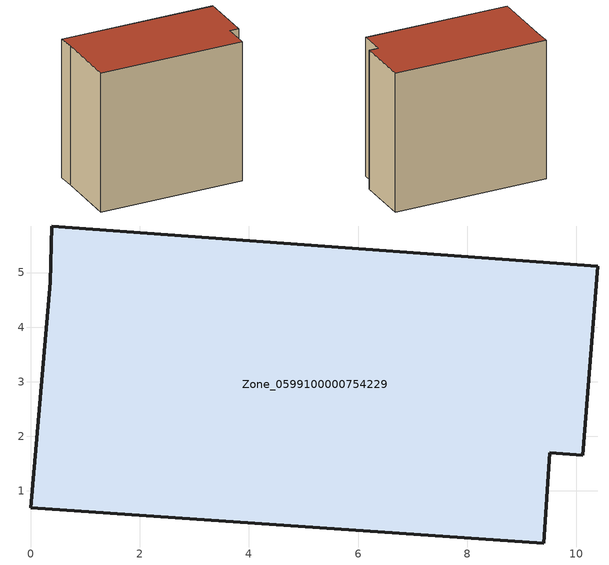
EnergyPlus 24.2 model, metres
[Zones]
Zone_0599100000754229
 floor ground (C_G): 10.11,1.65 9.51,1.7 9.4,0.04 0,0.69 0.36,4.82 0.39,5.85 10.39,5.11 z0
 wall outside (C_F): 9.51,1.7 10.11,1.65 10.39,5.11 0.39,5.85 0.36,4.82 0,0.69 9.4,0.04 9.51,1.7 z0:9.14
 roof outside (C_R): 10.39,5.11 0.39,5.85 0.36,4.82 0,0.69 9.4,0.04 9.51,1.7 10.11,1.65 z9.14
[BUILDING]
Pand.0599100000754229: North Axis=0; Terrain=City; Loads Convergence Tolerance Value=0.04; Temperature Convergence Tolerance Value=0.4; Solar Distribution=FullExterior; Maximum Number of Warmup Days=25; Minimum Number of Warmup Days=1
[Site:Location]
Rotterdam.The.Hague.AP_ZH_NLD Design_Conditions: Latitude=51.96; Longitude=4.45; Time Zone=1; Elevation=-4.5
[SITE:GROUNDTEMPERATURE:BUILDINGSURFACE]
18, 18, 18, 18, 18, 18, 18, 18, 18, 18, 18, 18
[MATERIAL] Thermal Absorptance=0.9; Solar Absorptance=0.7; Visible Absorptance=0.7
Name | Roughness | Thickness | Conductivity | Density | Specific Heat
G.TI.2006-2014 | MediumSmooth | 0.15 | 0.06 | 540 | 1210
F.TI.2006-2014 | Rough | 0.3 | 0.12 | 1920 | 840
R.TI.2006-2014 | MediumRough | 0.2 | 0.08 | 1500 | 1000
[CONSTRUCTION]
C_G: G.TI.2006-2014
C_F: F.TI.2006-2014
C_R: R.TI.2006-2014
[ZONE]
Zone_0599100000754229: Type=1; Multiplier=1; Ceiling Height=Autocalculate; Volume=Autocalculate; Floor Area=autocalculate; Part of Total Floor Area=Yes
[ZONEINFILTRATION:DESIGNFLOWRATE]
Infil_Zone_0599100000754229: Zone or ZoneList or Space or SpaceList=Zone_0599100000754229; Schedule=AlwaysOn; Design Flow Rate Calculation Method=Flow/Area; Flow Rate per Floor Area=0.0015; Constant Term Coefficient=1; Temperature Term Coefficient=0; Velocity Term Coefficient=0; Velocity Squared Term Coefficient=0
[HVACTEMPLATE:ZONE:IDEALLOADSAIRSYSTEM]
Zone_0599100000754229: Maximum Heating Supply Air Temperature=50; Minimum Cooling Supply Air Temperature=13; Maximum Heating Supply Air Humidity Ratio=0.0156; Minimum Cooling Supply Air Humidity Ratio=0.0077; Heating Limit=NoLimit; Cooling Limit=NoLimit; Dehumidification Control Type=ConstantSensibleHeatRatio; Cooling Sensible Heat Ratio=0.7; Dehumidification Setpoint=60; Humidification Control Type=None; Humidification Setpoint=30; Outdoor Air Method=None; Outdoor Air Flow Rate per Person=0.00944; Outdoor Air Flow Rate per Zone Floor Area=0; Outdoor Air Flow Rate per Zone=0; Demand Controlled Ventilation Type=None; Outdoor Air Economizer Type=NoEconomizer; Heat Recovery Type=None; Sensible Heat Recovery Effectiveness=0.7; Latent Heat Recovery Effectiveness=0.65
[ZONECONTROL:THERMOSTAT]
ThermostatControl_Zone_0599100000754229: Zone or ZoneList=Zone_0599100000754229; Control Type Schedule=DualSetpointControlType; Control 1=Thermostat_Zone_0599100000754229; Temperature Difference Between Cutout And Setpoint=0
[THERMOSTATSETPOINT:DUALSETPOINT]
Thermostat_Zone_0599100000754229: Heating Setpoint Temperature Schedule=HeatingSetpoint_Zone_0599100000754229; Cooling Setpoint Temperature Schedule=CoolingSetpoint_Zone_0599100000754229
[SCHEDULE:COMPACT]
HeatingSetpoint_Zone_0599100000754229: Through: 12/31, For: AllDays, Until: 24:00, 21
CoolingSetpoint_Zone_0599100000754229: Through: 12/31, For: AllDays, Until: 24:00, 24
DualSetpointControlType: Through: 12/31, For: AllDays, Until: 24:00, 4
AlwaysOn: Through: 12/31, For: AllDays, Until: 24:00, 1
